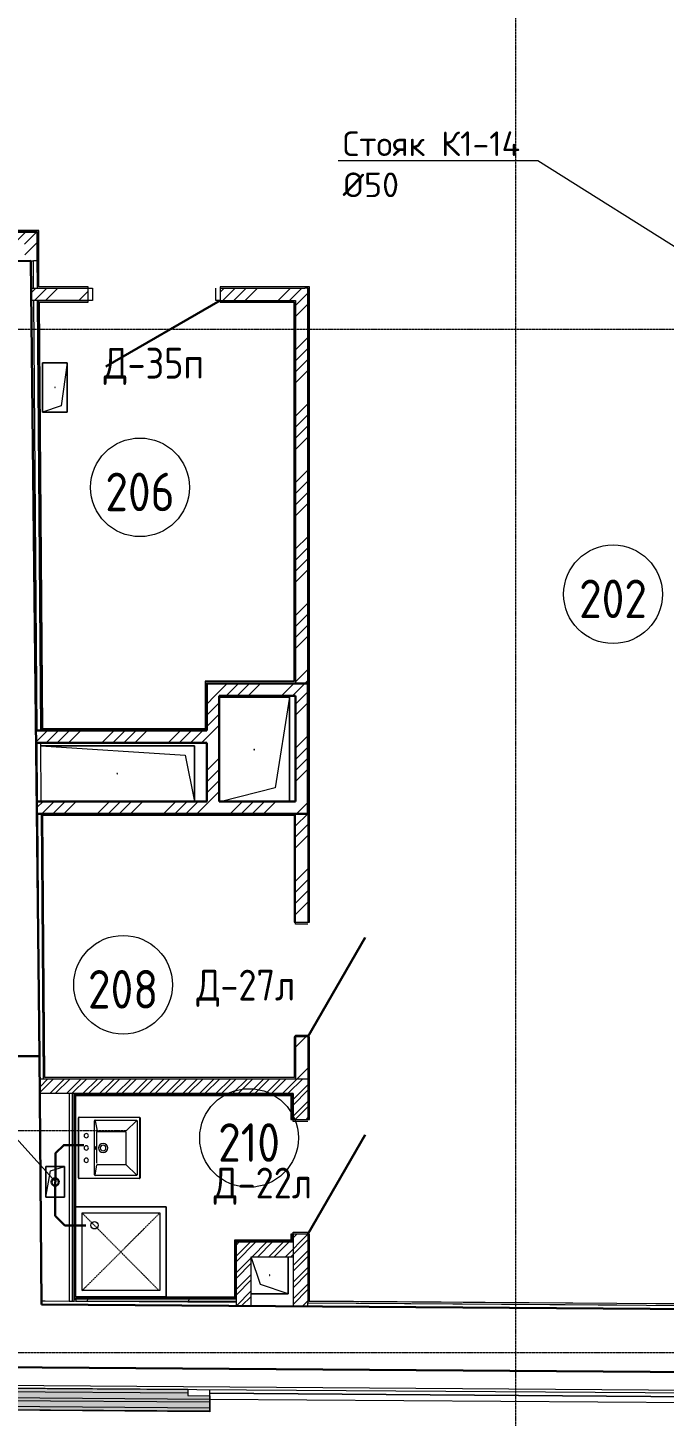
# Model space of a CAD drawing. Header units: millimetres. Extents: x -10178924 to 11692288, y -947381 to 58396.
# Drawn here: x 41895 to 47053, y -177114 to -165853 of the extents above; entities that cross this region are included whole.
import ezdxf
from ezdxf import colors
from ezdxf.entities.mleader import LeaderData, LeaderLine
from ezdxf.math import Vec2, Vec3

# ---------------------------------------------------------------- set-up
doc = ezdxf.new("R2010")
doc.units = ezdxf.units.MM
doc.linetypes.add('ADSK_Линия сетки', pattern=[25, 20, -2.5, 0, -2.5])
doc.linetypes.add('HIDDEN', pattern=[9.525, 6.35, -3.175])
for name, color, linetype, lineweight in [('!К1', 32, 'Continuous', 30), ('Аннотация', 7, 'Continuous', 18), ('Выноски ВК', 7, 'Continuous', 0), ('Двери', 7, 'Continuous', 9), ('Марки дверей', 7, 'Continuous', 20), ('Обобщенные модели', 7, 'Continuous', 18), ('Ограждение', 7, 'Continuous', 9), ('Оси', 253, 'Continuous', 9), ('Перекрытие', 7, 'Continuous', 18), ('Сантехника', 7, 'Continuous', 18), ('Стены внутренние', 7, 'Continuous', 18), ('Стены наружные', 7, 'Continuous', 18), ('Стены несущие', 7, 'Continuous', 30), ('Стены отделка', 7, 'Continuous', 30), ('Стены штриховка', 7, 'Continuous', 9), ('ШТРИХОВКА', 252, 'Continuous', 15)]:
    doc.layers.add(name, color=color, linetype=linetype, lineweight=lineweight)
doc.layers.add('Линии', color=7, linetype='Continuous', lineweight=9, true_color=0x00a600)
doc.styles.add('GOST Common', font='GOST_Common.ttf', dxfattribs={"width": 0.9, "height": 350})
doc.styles.add('GOST Common_2', font='GOST_Common.ttf', dxfattribs={"width": 0.9, "height": 250})
doc.styles.add('PDF ISOCPEUR', font='isocpeur.ttf')
pattern_1 = [(45, (0, -123085.82), (-269.4077, 269.4077), []), (45, (89.8, -123085.82), (-269.4077, 269.4077), []), (45, (179.6, -123085.82), (-269.4077, 269.4077), []), (45, (269.4, -123085.82), (-269.4077, 269.4077), [])]

# ---------------------------------------------------------------- blocks, each defined once
blk = doc.blocks.new('AC_Дверь_Однопольная_Стальная - 1000х2100Н Д35п-металлическая-7230609-План 2-го этажа')
at = {"layer": 'Двери', "lineweight": 30}
blk.add_line((-535, 75), (392, 610), dxfattribs=at)
blk = doc.blocks.new('AC_Дверь_Однопольная_Деревянная - 900х2100Н композитная Д-22л-6552334-План 2-го этажа')
at = {"layer": 'Двери', "lineweight": 30}
blk.add_line((465, 75), (-340, 540), dxfattribs=at)
blk = doc.blocks.new('AC_Дверь_Однопольная_Стальная - 900х2100Н Д27л-6552346-План 2-го этажа')
at = {"layer": 'Двери', "lineweight": 30}
blk.add_line((465, 75), (-340, 540), dxfattribs=at)
blk = doc.blocks.new('Sink - Cleaners _1_ - 400 x 500mm-663687-План 2-го этажа')
at = {"layer": 'Сантехника'}
for p, q in [((-249, 5), (-249, 495)), ((-247, 495), (-247, 0)), ((-244, 500), (244, 500)), ((244, 498), (-244, 498)), ((-224, 135), (-224, 470)), ((-219, 475), (219, 475)), ((-219, 470), (-138, 388)), ((219, 470), (137, 388)), ((224, 470), (224, 135)), ((247, 0), (247, 495)), ((249, 495), (249, 5)), ((-134, 155), (-134, 380)), ((-129, 385), (131, 385)), ((136, 155), (136, 380)), ((-219, 135), (-139, 151)), ((219, 130), (-219, 130)), ((-126, 150), (-129, 150)), ((124, 150), (-126, 150)), ((219, 135), (140, 150)), ((-247, 0), (247, 0)), ((244, 0), (-244, 0))]:
    blk.add_line(p, q, dxfattribs=at)
for centre, radius, start, end in [((-244, 495), 5, 90, 180), ((-244, 495), 3, 90, 180), ((-219, 470), 5, 90, 180), ((219, 470), 5, 0, 90), ((244, 495), 5, 0, 90), ((244, 495), 3, 0, 90), ((-129, 380), 5, 90, 180), ((131, 380), 5, 0, 90), ((1, 200), 37.5, 0, 180), ((-219, 135), 5, 180, 270), ((-129, 155), 5, 180, 270), ((1, 200), 37.5, 180, 0), ((1, 200), 23, 0, 180), ((1, 200), 23, 180, 0), ((131, 155), 5, 270, 0), ((219, 135), 5, 270, 360), ((-244, 5), 5, 180, 270), ((-99, 64), 17.5, 0, 180), ((-99, 64), 17.5, 180, 0), ((1, 64), 17.5, 0, 180), ((1, 64), 17.5, 180, 0), ((101, 64), 17.5, 0, 180), ((101, 64), 17.5, 180, 0), ((244, 5), 5, 270, 360)]:
    blk.add_arc(centre, radius, start, end, dxfattribs=at)
for start_param, end_param in [(3.141593, 6.283185), (0, 3.141593)]:
    blk.add_ellipse((1, 137), major_axis=(-12.5, 0), ratio=0.247617, start_param=start_param, end_param=end_param, dxfattribs=at)
blk = doc.blocks.new('GM_Отверстие прямоугольное _в плите_ - Отверстие-1400775-План 2-го этажа')
at = {"layer": 'Обобщенные модели'}
for p, q in [((-75, -125), (-75, 125)), ((-75, 125), (75, 125)), ((75, 125), (-75, 125)), ((-75, 125), (-75, -125)), ((-37.5, 87.5), (75, 125)), ((75, 125), (75, -125)), ((75, -125), (75, 125)), ((-75, -125), (-37.5, 87.5)), ((75, -125), (-75, -125)), ((-75, -125), (75, -125))]:
    blk.add_line(p, q, dxfattribs=at)
for start, end in [(360, 180), (180, 360), (60, 165), (300, 360), (195, 270)]:
    blk.add_arc((0, 0), 2.5, start, end, dxfattribs=at)
blk = doc.blocks.new('GM_Отверстие прямоугольное _в плите_ - Отверстие-3479543-План 2-го этажа')
at = {"layer": 'Обобщенные модели'}
for p, q in [((-100, -200), (-100, 200)), ((-100, 200), (100, 200)), ((100, 200), (-100, 200)), ((-100, 200), (-100, -200)), ((-100, -200), (-50, 150)), ((-50, 150), (100, 200)), ((100, 200), (100, -200)), ((100, -200), (100, 200)), ((100, -200), (-100, -200)), ((-100, -200), (100, -200))]:
    blk.add_line(p, q, dxfattribs=at)
for start, end in [(360, 180), (180, 360), (60, 165), (300, 360), (195, 270)]:
    blk.add_arc((0, 0), 2.5, start, end, dxfattribs=at)
blk = doc.blocks.new('GM_Отверстие прямоугольное _в плите_ - Отверстие-2266951-План 2-го этажа')
at = {"layer": 'Обобщенные модели'}
for p, q in [((-150, -150), (-150, 150)), ((-150, 150), (-150, -150)), ((-75, 75), (150, 150)), ((-150, -150), (-75, 75)), ((150, -150), (-150, -150)), ((-150, -150), (150, -150))]:
    blk.add_line(p, q, dxfattribs=at)
for start, end in [(360, 180), (180, 360), (60, 165), (300, 360), (195, 270)]:
    blk.add_arc((0, 0), 2.5, start, end, dxfattribs=at)
blk = doc.blocks.new('Ограждение - Ограждение-4657787-План 2-го этажа')
at = {"layer": 'Ограждение', "true_color": 0x373f43, "transparency": 33554432}
for points in [[(43369, -485), (43370, -356), (43191, -354), (43191, -305), (41329, -292), (41152, -470), (43191, -484)], [(43191, -305), (43191, -304), (43191, -305)], [(43369, -485), (43370, -481), (41156, -466), (41153, -470), (43341, -485)]]:
    blk.add_hatch(color=149, dxfattribs=at).paths.add_polyline_path(points)
at = {"layer": 'Ограждение'}
for p, q in [((43191, -305), (41329, -292)), ((43191, -305), (41329, -292)), ((43370, -356), (43369, -485)), ((43369, -484), (43370, -356)), ((43369, -485), (41151, -470)), ((43369, -485), (41152, -470)), ((43369, -484), (41153, -468)), ((43369, -484), (41153, -468)), ((43369, -484), (41153, -469)), ((43369, -484), (41153, -469)), ((43370, -482), (41155, -466)), ((43370, -482), (41155, -466)), ((43370, -481), (41156, -466)), ((43370, -480), (41157, -465)), ((43370, -480), (43369, -484)), ((43369, -484), (43370, -481)), ((43370, -481), (43369, -484)), ((43369, -484), (43370, -481)), ((43369, -484), (43370, -482)), ((43370, -482), (43369, -484)), ((43369, -485), (43369, -484)), ((43369, -484), (43369, -485)), ((43369, -485), (43369, -484)), ((43369, -484), (43369, -484)), ((43370, -481), (43370, -480)), ((43370, -482), (43370, -482))]:
    blk.add_line(p, q, dxfattribs=at)
blk = doc.blocks.new('Shower Tray _1_ - 730 x 730mm-665911-План 2-го этажа')
at = {"layer": 'Сантехника'}
for p, q in [((365, 365), (-365, 365)), ((-365, 365), (365, 365)), ((365, -365), (365, 365)), ((365, 365), (365, -365)), ((-315, -315), (-315, 315)), ((-315, 315), (315, 315)), ((315, 315), (315, -315)), ((315, -315), (-315, -315)), ((-365, -365), (365, -365)), ((365, -365), (-365, -365))]:
    blk.add_line(p, q, dxfattribs=at)
at = {"layer": 'Сантехника', "color": 8, "linetype": 'HIDDEN', "lineweight": 9, "true_color": 0x808080}
for p, q in [((-315, -315), (315, 315)), ((-315, 315), (304, -310))]:
    blk.add_line(p, q, dxfattribs=at)
at = {"layer": 'Сантехника'}
blk.add_circle((-215, 215), 30, dxfattribs=at)
blk = doc.blocks.new('GM_Отверстие прямоугольное _в плите_ - Отверстие-7245768-План 2-го этажа')
at = {"layer": 'Обобщенные модели'}
for p, q in [((-285, -425), (-285, 420)), ((-285, 420), (-285, -425)), ((-171, 311), (265, 420)), ((-285, -425), (-171, 311)), ((285, -425), (-285, -425)), ((-285, -425), (285, -425))]:
    blk.add_line(p, q, dxfattribs=at)
for start, end in [(360, 180), (180, 360), (60, 165), (300, 360), (195, 270)]:
    blk.add_arc((0, 0), 2.5, start, end, dxfattribs=at)
blk = doc.blocks.new('GM_Отверстие прямоугольное _в плите_ - Отверстие-7259121-План 2-го этажа')
at = {"layer": 'Обобщенные модели'}
for p, q in [((-225, -620), (-225, 625)), ((-225, 625), (225, 625)), ((225, 625), (-225, 625)), ((-225, 625), (-225, -620)), ((-150, 550), (225, 625)), ((-225, -620), (-150, 550))]:
    blk.add_line(p, q, dxfattribs=at)
for start, end in [(360, 180), (180, 360), (60, 165), (300, 360), (195, 270)]:
    blk.add_arc((0, 0), 2.5, start, end, dxfattribs=at)
blk = doc.blocks.new('2 этаж')
at = {"lineweight": 9}
h = blk.add_hatch(dxfattribs=at)
h.set_pattern_fill('ANSI34', color=256, scale=20)
h.set_pattern_definition(pattern_1)
h.paths.add_polyline_path([(44165, -114791), (44065, -114791), (44065, -117666), (44165, -117666), (44165, -117659)])
h.paths.add_polyline_path([(44165, -114459), (43455, -114459), (43455, -114559), (44065, -114559), (44065, -114791), (44165, -114791)])
h.paths.add_polyline_path([(42385, -114459), (41921, -114459), (41922, -114559), (42385, -114559)])
h.paths.add_polyline_path([(44153, -118721), (44165, -118721), (44165, -117666), (44065, -117666), (44065, -118721), (44140, -118721)])
h.paths.add_polyline_path([(38251, -129293), (38646, -129293), (38646, -128521), (38251, -128521)], flags=9)
h.paths.add_polyline_path([(-199, -128948), (196, -128948), (196, -128177), (-199, -128177)], flags=9)
h.paths.add_polyline_path([(2801, -128948), (3196, -128948), (3196, -128177), (2801, -128177)], flags=9)
h.paths.add_polyline_path([(6936, -128948), (7363, -128948), (7363, -128177), (6936, -128177)], flags=9)
h.paths.add_polyline_path([(9951, -128948), (10346, -128948), (10346, -128177), (9951, -128177)], flags=9)
h.paths.add_polyline_path([(17851, -128948), (18246, -128948), (18246, -128177), (17851, -128177)], flags=9)
h.paths.add_polyline_path([(30349, -128948), (30745, -128948), (30745, -128177), (30349, -128177)], flags=9)
h.paths.add_polyline_path([(41651, -128948), (42046, -128948), (42046, -128177), (41651, -128177)], flags=9)
h.paths.add_polyline_path([(48604, -128948), (49094, -128948), (49094, -128177), (48604, -128177)], flags=9)
h.paths.add_polyline_path([(-6668, -128948), (-6335, -128948), (-6335, -128177), (-6668, -128177)], flags=9)
h.paths.add_polyline_path([(55072, -128948), (55625, -128948), (55625, -128177), (55072, -128177)], flags=9)
h.paths.add_polyline_path([(-10729, -123544), (-10271, -123544), (-10271, -122772), (-10729, -122772)], flags=9)
h.paths.add_polyline_path([(-10713, -115244), (-10286, -115244), (-10286, -114472), (-10713, -114472)], flags=9)
h.paths.add_polyline_path([(-10698, -110594), (-10303, -110594), (-10303, -109822), (-10698, -109822)], flags=9)
h.paths.add_polyline_path([(-10729, -103294), (-10271, -103294), (-10271, -102522), (-10729, -102522)], flags=9)
h.paths.add_polyline_path([(-10698, -86994), (-10303, -86994), (-10303, -86222), (-10698, -86222)], flags=9)
h.paths.add_polyline_path([(-10745, -80494), (-10255, -80494), (-10255, -79722), (-10745, -79722)], flags=9)
h.paths.add_polyline_path([(-10713, -121744), (-10286, -121744), (-10286, -120972), (-10713, -120972)], flags=9)
h.paths.add_polyline_path([(45572, -128948), (46125, -128948), (46125, -128177), (45572, -128177)], flags=9)
h = blk.add_hatch()
h.set_pattern_fill('ANSI34', color=256, scale=20)
h.set_pattern_definition(pattern_1)
h.paths.add_polyline_path([(41850, -114002), (40058, -114002), (40058, -114358), (40158, -114358), (40158, -114102), (41850, -114102)])
h.paths.add_polyline_path([(41971, -114002), (41850, -114002), (41850, -114102), (41871, -114102), (41871, -114238), (41971, -114237)])
h = blk.add_hatch(dxfattribs=at)
h.set_pattern_fill('ANSI34', color=256, scale=20)
h.set_pattern_definition(pattern_1)
h.paths.add_polyline_path([(43345, -117766), (44065, -117766), (44065, -117666), (43345, -117666)])
h = blk.add_hatch(dxfattribs=at)
h.set_pattern_fill('ANSI34', color=256, scale=20)
h.set_pattern_definition(pattern_1)
h.paths.add_polyline_path([(43345, -118621), (43445, -118621), (43445, -117766), (43345, -117766), (43345, -118145)])
h = blk.add_hatch(dxfattribs=at)
h.set_pattern_fill('ANSI34', color=256, scale=20)
h.set_pattern_definition(pattern_1)
h.paths.add_polyline_path([(43345, -118145), (43345, -118045), (41961, -118046), (41962, -118146), (43106, -118145)])
h = blk.add_hatch(dxfattribs=at)
h.set_pattern_fill('ANSI34', color=256, scale=20)
h.set_pattern_definition(pattern_1)
h.paths.add_polyline_path([(44065, -118721), (44065, -118621), (41967, -118621), (41968, -118721), (44040, -118721)])
h = blk.add_hatch()
h.set_pattern_fill('ANSI34', color=256, scale=20)
h.set_pattern_definition(pattern_1)
h.paths.add_polyline_path([(44165, -118721), (44065, -118721), (44065, -119601), (44165, -119601)])
h.paths.add_polyline_path([(44165, -120531), (44065, -120531), (44065, -120871), (44165, -120871)])
h = blk.add_hatch()
h.set_pattern_fill('ANSI32', color=256, scale=10)
h.set_pattern_definition([(45, (0, -123085.82), (-67.35192, 67.35192), []), (45, (44.9, -123085.82), (-67.35192, 67.35192), [])])
h.paths.add_polyline_path([(44045, -122194), (43585, -122194), (43585, -122713), (43705, -122714), (43705, -122314), (44045, -122314)])
h.paths.add_polyline_path([(44165, -122131), (44045, -122131), (44045, -122259), (44045, -122716), (44165, -122717), (44165, -122687)])
h.paths.add_polyline_path([(44165, -120871), (41991, -120871), (41992, -120991), (44045, -120991), (44045, -121201), (44165, -121201)])
at = {"layer": 'Стены внутренние', "lineweight": 9}
h = blk.add_hatch(dxfattribs=at)
h.set_pattern_fill('FP_6', color=256, style=0, pattern_type=2)
h.set_pattern_definition([(0, (0, -123085.82), (406.4, 101.6), [33.528, -271.272, 33.528, -271.272, -1625.6]), (0, (0, -123085.82), (406.4, 101.6), [-609.6, 33.528, -576.072, 33.528, -271.272, -711.2]), (0, (0, -123085.82), (406.4, 101.6), [-1524, 33.528, -169.672, 33.528, -474.472]), (120, (152.4, -123035.02), (-291.18818, 301.15272), [33.528, -271.272, 33.528, -271.272, -1625.6]), (120, (152.4, -123035.02), (-291.18818, 301.15272), [-609.6, 33.528, -576.072, 33.528, -271.272, -711.2]), (120, (152.4, -123035.02), (-291.18818, 301.15272), [-1524, 33.528, -169.672, 33.528, -474.472]), (240, (203.2, -122831.82), (-115.21182, -402.75272), [33.528, -271.272, 33.528, -271.272, -1625.6]), (240, (203.2, -122831.82), (-115.21182, -402.75272), [-609.6, 33.528, -576.072, 33.528, -271.272, -711.2]), (240, (203.2, -122831.82), (-115.21182, -402.75272), [-1524, 33.528, -169.672, 33.528, -474.472])])
h.paths.add_polyline_path([(43585, -122674), (43585, -122659), (42285, -122659), (42285, -122674)])
at = {"layer": 'Линии', "color": 7}
for centre in [(42804, -116074), (46638, -116941), (42667, -120108), (43688, -121351)]:
    blk.add_circle(centre, 400, dxfattribs=at)
at = {"layer": 'Оси', "color": 252, "linetype": 'ADSK_Линия сетки'}
for p, q in [((45850, -128115), (45850, -80094)), ((-10115, -114791), (56005, -114791)), ((-10115, -121291), (42696, -121291)), ((-10115, -123091), (50212, -123091))]:
    blk.add_line(p, q, dxfattribs=at)
at = {"layer": 'Перекрытие'}
for p, q in [((42385, -114459), (42420, -114459)), ((42420, -114459), (42420, -114559)), ((43420, -114559), (43420, -114459)), ((42420, -114559), (42385, -114559)), ((43455, -114559), (43420, -114559)), ((41973, -118721), (41968, -118721)), ((44065, -119616), (44065, -119601)), ((44165, -119616), (44065, -119616)), ((44065, -120531), (44065, -120516)), ((44065, -120516), (44165, -120516))]:
    blk.add_line(p, q, dxfattribs=at)
for points in [[(44165, -121216), (44045, -121216), (44045, -121201)], [(44045, -122131), (44045, -122116), (44165, -122116)]]:
    blk.add_lwpolyline(points, dxfattribs=at)
at = {"layer": 'Стены наружные'}
for p, q in [((43191, -123420), (41300, -123407)), ((43370, -123541), (41181, -123526)), ((43370, -123471), (41231, -123456)), ((41231, -123476), (43370, -123491)), ((43371, -123441), (43370, -123471)), ((47450, -123500), (43370, -123471)), ((43371, -123491), (43370, -123541)), ((47450, -123450), (43371, -123421)), ((43371, -123421), (47450, -123450))]:
    blk.add_line(p, q, dxfattribs=at)
at = {"layer": 'Стены несущие'}
for p, q in [((41971, -114002), (40058, -114002)), ((41919, -114238), (41539, -114242)), ((41990, -120688), (41919, -114238)), ((44165, -117666), (43345, -117666)), ((43345, -117666), (43345, -118045)), ((44165, -118721), (44165, -117666)), ((43445, -117766), (44065, -117766)), ((43445, -118621), (43445, -117766)), ((44065, -117766), (44065, -118621)), ((41961, -118045), (43345, -118045)), ((41962, -118145), (43345, -118145)), ((43345, -118145), (43345, -118621)), ((43345, -118621), (41967, -118621)), ((44065, -118621), (43445, -118621)), ((44165, -118721), (41968, -118721)), ((41990, -120688), (40844, -120688)), ((42005, -122702), (41990, -120688)), ((48794, -122749), (42005, -122702)), ((41499, -123208), (49308, -123263))]:
    blk.add_line(p, q, dxfattribs=at)
at = {"layer": 'Стены отделка', "lineweight": 9}
for p, q in [((41983, -113990), (40048, -113990)), ((41971, -114237), (41971, -114002)), ((41983, -114206), (41983, -113990)), ((41438, -114238), (41941, -114238)), ((41942, -114459), (41941, -114237)), ((41972, -114459), (41971, -114206)), ((41984, -114447), (41983, -114206)), ((42385, -114447), (41984, -114447)), ((42385, -114571), (42385, -114447)), ((43455, -114447), (43455, -114571)), ((44175, -114447), (43455, -114447)), ((44165, -114459), (44140, -114459)), ((44177, -119601), (44177, -114449)), ((41970, -118045), (41943, -114559)), ((42000, -118045), (41973, -114559)), ((41978, -114559), (42004, -118045)), ((41990, -114571), (42385, -114571)), ((42016, -118033), (41990, -114571)), ((43455, -114571), (44052, -114571)), ((44052, -114571), (44052, -117647)), ((44065, -114559), (44065, -117666)), ((43333, -117649), (43333, -118033)), ((44052, -117647), (43335, -117647)), ((43345, -117666), (43345, -117659)), ((43345, -117659), (44065, -117659)), ((44165, -117659), (44165, -117666)), ((43333, -118033), (42016, -118033)), ((41974, -118621), (41970, -118145)), ((42004, -118621), (42000, -118145)), ((42005, -122672), (41975, -118721)), ((42021, -120871), (42005, -118721)), ((42033, -120859), (42017, -118733)), ((42017, -118733), (44053, -118733)), ((44053, -118733), (44053, -119601)), ((44053, -119601), (44177, -119601)), ((44177, -120531), (44053, -120531)), ((44053, -120531), (44053, -120859)), ((44177, -121201), (44177, -120531)), ((41991, -120871), (44165, -120871)), ((44053, -120859), (42033, -120859)), ((44045, -120991), (41992, -120991)), ((42230, -120991), (42230, -122673)), ((42270, -122673), (42270, -120991)), ((42285, -121006), (44036, -121006)), ((42285, -122641), (42285, -121006)), ((44026, -121006), (44026, -121201)), ((44026, -121201), (44177, -121201)), ((44177, -122131), (44026, -122131)), ((44026, -122131), (44026, -122179)), ((44045, -122131), (44045, -122259)), ((44177, -122675), (44177, -122131)), ((44045, -122259), (44045, -122716)), ((43705, -122314), (44045, -122314)), ((43705, -122714), (43705, -122314)), ((42005, -122672), (42035, -122672)), ((42005, -122672), (42005, -122702)), ((42005, -122672), (43585, -122683)), ((42230, -122673), (42270, -122673)), ((42270, -122658), (42285, -122658)), ((43585, -122641), (42285, -122641)), ((42285, -122658), (42285, -122674)), ((42285, -122674), (43585, -122674)), ((44165, -122687), (46668, -122704)), ((44165, -122687), (48795, -122719)), ((44165, -122717), (44165, -122687)), ((46668, -122692), (44177, -122675)), ((48794, -122707), (46668, -122692)), ((41330, -123377), (49480, -123434)), ((49459, -123414), (41350, -123357)), ((43191, -123390), (43191, -123440)), ((43371, -123441), (43371, -123391)), ((43191, -123440), (43371, -123441))]:
    blk.add_line(p, q, dxfattribs=at)
for points in [[(44026, -122179), (43570, -122179), (43570, -122641)], [(43585, -122713), (43585, -122194), (44045, -122194)]]:
    blk.add_lwpolyline(points, dxfattribs=at)
at = {"layer": 'Стены штриховка'}
for p, q in [((41981, -113992), (40046, -113992)), ((41981, -114206), (41981, -113992)), ((41971, -114237), (41941, -114237)), ((41982, -114449), (41981, -114206)), ((41921, -114459), (42385, -114459)), ((42385, -114449), (41982, -114449)), ((44177, -114449), (43455, -114449)), ((43455, -114459), (44140, -114459)), ((44165, -117659), (44165, -114459)), ((44175, -119601), (44175, -114447)), ((44177, -114447), (44175, -114447)), ((44177, -114449), (44177, -114447)), ((42385, -114559), (41922, -114559)), ((41988, -114569), (42385, -114569)), ((42014, -118035), (41988, -114569)), ((43455, -114559), (44065, -114559)), ((43455, -114569), (44054, -114569)), ((44054, -114569), (44054, -117649)), ((43335, -117647), (43333, -117647)), ((43333, -117647), (43333, -117649)), ((44054, -117649), (43333, -117649)), ((43335, -117647), (43335, -118035)), ((43335, -118035), (42014, -118035)), ((42031, -120861), (42015, -118731)), ((42015, -118731), (44055, -118731)), ((44055, -118731), (44055, -119601)), ((44065, -119601), (44065, -118721)), ((44065, -119601), (44065, -118733)), ((44165, -118721), (44165, -119601)), ((44055, -120531), (44055, -120861)), ((44065, -120531), (44065, -120862)), ((44065, -120871), (44065, -120531)), ((44165, -120531), (44165, -121201)), ((44175, -121201), (44175, -120531)), ((44055, -120861), (42031, -120861)), ((42257, -122673), (42257, -120991)), ((42276, -120997), (44036, -120997)), ((42276, -122658), (42276, -120997)), ((44036, -120991), (44036, -121201)), ((44045, -120991), (44045, -121201)), ((44036, -122131), (44036, -122194)), ((44165, -122131), (44165, -122687)), ((44175, -122677), (44175, -122131)), ((43585, -122650), (42285, -122650)), ((42285, -122650), (42285, -122658)), ((43585, -122659), (42285, -122659)), ((46668, -122694), (44175, -122677)), ((48794, -122709), (46668, -122694))]:
    blk.add_line(p, q, dxfattribs=at)
blk.add_lwpolyline([(44036, -122188), (43579, -122188), (43579, -122641)], dxfattribs=at)
at = {"layer": 'Двери', "color": 8, "true_color": 0x7f7f7f}
for name, p, rotation in [('AC_Дверь_Однопольная_Стальная - 1000х2100Н Д35п-металлическая-7230609-План 2-го этажа', (42920, -114484), 180), ('AC_Дверь_Однопольная_Стальная - 900х2100Н Д27л-6552346-План 2-го этажа', (44090, -120066), 270), ('AC_Дверь_Однопольная_Деревянная - 900х2100Н композитная Д-22л-6552334-План 2-го этажа', (44090, -121666), 270)]:
    blk.add_blockref(name, p, dxfattribs=dict(at, rotation=rotation))
at = {"layer": 'Обобщенные модели'}
for name, p, rotation in [('GM_Отверстие прямоугольное _в плите_ - Отверстие-3479543-План 2-го этажа', (42115, -115263), 180), ('GM_Отверстие прямоугольное _в плите_ - Отверстие-7245768-План 2-го этажа', (43730, -118201), 180), ('GM_Отверстие прямоугольное _в плите_ - Отверстие-7259121-План 2-го этажа', (42620, -118396), 270), ('GM_Отверстие прямоугольное _в плите_ - Отверстие-2266951-План 2-го этажа', (43855, -122464), 90)]:
    blk.add_blockref(name, p, dxfattribs=dict(at, rotation=rotation))
blk.add_blockref('GM_Отверстие прямоугольное _в плите_ - Отверстие-1400775-План 2-го этажа', (42117, -121706), dxfattribs=at)
at = {"layer": 'Ограждение'}
blk.add_blockref('Ограждение - Ограждение-4657787-План 2-го этажа', (0, -123086), dxfattribs=at)
at = {"layer": 'Сантехника', "rotation": 270}
blk.add_blockref('Sink - Cleaners _1_ - 400 x 500mm-663687-План 2-го этажа', (42305, -121431), dxfattribs=at)
at = {"layer": 'Сантехника'}
blk.add_blockref('Shower Tray _1_ - 730 x 730mm-665911-План 2-го этажа', (42650, -122274), dxfattribs=at)
at = {"layer": 'Аннотация', "lineweight": 9, "char_height": 312.5, "width": 520.21, "attachment_point": 5, "line_spacing_factor": 1.022766, "style": 'GOST Common'}
for s, insert in [('206', (42804, -116111)), ('202', (46638, -116978)), ('208', (42667, -120145)), ('210', (43688, -121388))]:
    blk.add_mtext(s, dxfattribs=dict(at, insert=insert))
at = {"layer": 'Марки дверей', "lineweight": 9, "char_height": 250, "width": 851.4, "attachment_point": 5, "line_spacing_factor": 1.022766, "style": 'GOST Common_2'}
for s, insert in [('\\pxqc,t1.8,3.6,5.4,7.2,9,10.8,12.6,14.4,16.2,18,19.8,21.6,23.4,25.2,27,28.8,30.6,32.4,34.2,36,37.8,39.6,41.4,43.2,45,46.8,48.6,50.4,52.2,54,55.8,57.6;{Д-35п}', (42916, -115093)), ('\\pxqc,t1.8,3.6,5.4,7.2,9,10.8,12.6,14.4,16.2,18,19.8,21.6,23.4,25.2,27,28.8,30.6,32.4,34.2,36,37.8,39.6,41.4,43.2,45,46.8,48.6,50.4,52.2,54,55.8,57.6;{Д-27л}', (43662, -120137)), ('\\pxqc,t1.8,3.6,5.4,7.2,9,10.8,12.6,14.4,16.2,18,19.8,21.6,23.4,25.2,27,28.8,30.6,32.4,34.2,36,37.8,39.6,41.4,43.2,45,46.8,48.6,50.4,52.2,54,55.8,57.6;{Д-22л}', (43800, -121742))]:
    blk.add_mtext(s, dxfattribs=dict(at, insert=insert))
blk = doc.blocks.new('_None')

msp = doc.modelspace()

# ---------------------------------------------------------------- linework, layer by layer
at = {"layer": '!К1'}
for points in [[(42118.8, -175213.8), (42118.8, -174981.2), (42185.5, -174914.6), (42350.2, -174914.6)], [(42116.7, -175215), (42116.7, -175487.6), (42196, -175566.9), (42364.8, -175566.9)]]:
    msp.add_lwpolyline(points, dxfattribs=at)
msp.add_circle((42116.7, -175214.7), 30, dxfattribs=at)

# ---------------------------------------------------------------- block references
at = {"layer": 'ШТРИХОВКА'}
msp.add_blockref('2 этаж', (0, -53506.6), dxfattribs=at)

# ---------------------------------------------------------------- leaders
at = {"layer": 'Выноски ВК', "ltscale": 50}
ml = msp.add_multileader_mtext('Standard', dxfattribs=at)
ml.set_content('Стояк К1-14 ^J%%C50', color=256, style='PDF ISOCPEUR')
ml.set_leader_properties(color=256, linetype='ByLayer', lineweight=-1)
ml.set_arrow_properties(name='NONE')
ml.build(insert=Vec2(0, 0))
ml.multileader.update_dxf_attribs({"text_left_attachment_type": 6, "text_right_attachment_type": 6, "dogleg_length": 100, "arrow_head_size": 300})
ctx = ml.context
ctx.base_point, ctx.char_height, ctx.arrow_head_size, ctx.landing_gap_size, ctx.plane_origin = Vec3(44447.3, -166933.7), 200, 300, 0, Vec3(40350.1, -164205.6)
ctx.left_attachment, ctx.right_attachment = 6, 6
notes = []
notes.append((ctx, [(1, (1, 1, 0), (46027.3, -166933.7), (-1, 0), 100, [(1, [(47594.5, -167917.8)], 0, [])])]))
ctx.mtext.insert, ctx.mtext.width, ctx.mtext.flow_direction = Vec3(44447.3, -166693.7), 1501.539, 5
ml = msp.add_multileader_mtext('Standard', dxfattribs=at)
ml.set_content('Стояк К1-13* ^J%%C50', color=256, style='PDF ISOCPEUR')
ml.set_leader_properties(color=256, linetype='ByLayer', lineweight=-1)
ml.set_arrow_properties(name='NONE')
ml.build(insert=Vec2(0, 0))
ml.multileader.update_dxf_attribs({"text_left_attachment_type": 6, "text_right_attachment_type": 6, "dogleg_length": 100, "arrow_head_size": 300})
ctx = ml.context
ctx.base_point, ctx.char_height, ctx.arrow_head_size, ctx.landing_gap_size, ctx.plane_origin = Vec3(38834.1, -173478.7), 200, 300, 0, Vec3(34874.5, -171501.6)
ctx.left_attachment, ctx.right_attachment = 6, 6
notes.append((ctx, [(1, (1, 1, 0), (40551.7, -173478.7), (-1, 0), 100, [(1, [(42118.8, -175213.8)], 0, [])])]))
ctx.mtext.insert, ctx.mtext.flow_direction = Vec3(38834.1, -173238.7), 5
for ctx, leaders in notes:
    for number, flags, end, landing, length, lines in leaders:
        leader = LeaderData()
        leader.index, (leader.has_last_leader_line, leader.has_dogleg_vector, leader.attachment_direction) = number, flags
        leader.last_leader_point, leader.dogleg_vector, leader.dogleg_length = Vec3(end), Vec3(landing), length
        for number, points, colour, breaks in lines:
            line = LeaderLine()
            line.index, line.vertices, line.color, line.breaks = number, Vec3.list(points), colors.encode_raw_color(colour), breaks
            leader.lines.append(line)
        ctx.leaders.append(leader)

doc.saveas('drawing.dxf')
